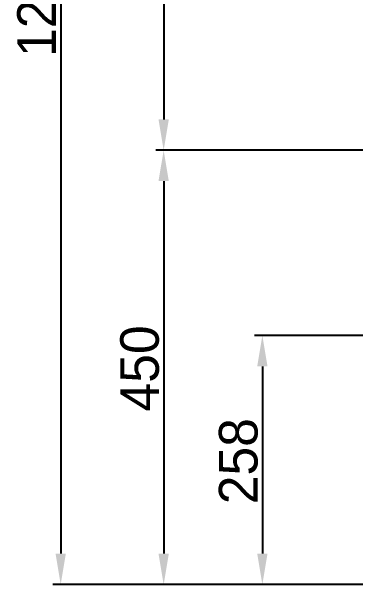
# Model space of a CAD drawing. Header units: millimetres. Extents: x 4086 to 10416, y 123 to 1549.
# Drawn here: x 6843.9 to 6932.9, y 632.1 to 780.5 of the extents above; entities that cross this region are included whole.
import ezdxf

# ---------------------------------------------------------------- set-up
doc = ezdxf.new("R2010")
doc.units = ezdxf.units.MM
doc.layers.add('尺寸标注', color=7, linetype='Continuous')
doc.styles.add('思源黑', font='SourceHanSansCN-Normal.ttf')
doc.dimstyles.new('尺寸标注_1_4比例中六', dxfattribs={"dimtxt": 10, "dimasz": 8, "dimexe": 2, "dimexo": 1.5, "dimgap": 1, "dimtad": 1, "dimdec": 1, "dimlfac": 4, "dimdsep": 46, "dimtxsty": '思源黑', "dimcen": 0.09, "dimadec": 0, "dimazin": 0, "dimtp": 0.01, "dimtm": 0.01, "dimtfac": 1, "dimtdec": 1, "dimtofl": 0, "dimtmove": 0, "dimatfit": 3, "dimfxl": 1, "dimtolj": 1, "dimarcsym": 0})

# ---------------------------------------------------------------- blocks, each defined once
blk = doc.blocks.new('*D781')
at = {"layer": 'Defpoints', "color": 0}
for p in [(6980.28, 696.58), (6908.77, 632.08), (6959.7, 632.08)]:
    blk.add_point(p, dxfattribs=at)
at = {"layer": '尺寸标注', "color": 0, "lineweight": -2}
for p, q in [((6978.78, 696.58), (6906.77, 696.58)), ((6908.77, 688.58), (6908.77, 640.08)), ((6958.2, 632.08), (6906.77, 632.08))]:
    blk.add_line(p, q, dxfattribs=at)
at = {"layer": '尺寸标注', "color": 0}
for points in [[(6910.11, 688.58), (6907.44, 688.58), (6908.77, 696.58)], [(6907.44, 640.08), (6910.11, 640.08), (6908.77, 632.08)]]:
    blk.add_solid(points, dxfattribs=at)
at = {"layer": '尺寸标注', "color": 0, "insert": (6902.6, 664.03), "char_height": 10, "attachment_point": 5, "rotation": 90, "style": '思源黑'}
blk.add_mtext('\\A1;258', dxfattribs=at)
blk = doc.blocks.new('*D782')
at = {"layer": 'Defpoints', "color": 0}
for p in [(7027.22, 744.58), (6883.24, 632.08), (6959.54, 632.08)]:
    blk.add_point(p, dxfattribs=at)
at = {"layer": '尺寸标注', "color": 0, "lineweight": -2}
for p, q in [((7025.72, 744.58), (6881.24, 744.58)), ((6883.24, 736.58), (6883.24, 640.08)), ((6958.04, 632.08), (6881.24, 632.08))]:
    blk.add_line(p, q, dxfattribs=at)
at = {"layer": '尺寸标注', "color": 0}
for points in [[(6884.57, 736.58), (6881.9, 736.58), (6883.24, 744.58)], [(6881.9, 640.08), (6884.57, 640.08), (6883.24, 632.08)]]:
    blk.add_solid(points, dxfattribs=at)
at = {"layer": '尺寸标注', "color": 0, "insert": (6877.06, 688.06), "char_height": 10, "attachment_point": 5, "rotation": 90, "style": '思源黑'}
blk.add_mtext('\\A1;450', dxfattribs=at)
blk = doc.blocks.new('*D783')
at = {"layer": 'Defpoints', "color": 0}
for p in [(7026.39, 897.08), (6883.24, 744.58), (7027.22, 744.58)]:
    blk.add_point(p, dxfattribs=at)
at = {"layer": '尺寸标注', "color": 0, "lineweight": -2}
for p, q in [((7024.89, 897.08), (6881.24, 897.08)), ((6883.24, 889.08), (6883.24, 752.58)), ((7025.72, 744.58), (6881.24, 744.58))]:
    blk.add_line(p, q, dxfattribs=at)
at = {"layer": '尺寸标注', "color": 0}
for points in [[(6884.57, 889.08), (6881.9, 889.08), (6883.24, 897.08)], [(6881.9, 752.58), (6884.57, 752.58), (6883.24, 744.58)]]:
    blk.add_solid(points, dxfattribs=at)
at = {"layer": '尺寸标注', "color": 0, "insert": (6877.06, 820.68), "char_height": 10, "attachment_point": 5, "rotation": 90, "style": '思源黑'}
blk.add_mtext('\\A1;610', dxfattribs=at)
blk = doc.blocks.new('*D785')
at = {"layer": 'Defpoints', "color": 0}
for p in [(7064.45, 945.7), (6856.6, 632.08), (6970.34, 632.08)]:
    blk.add_point(p, dxfattribs=at)
at = {"layer": '尺寸标注', "color": 0, "lineweight": -2}
for p, q in [((7062.95, 945.7), (6854.6, 945.7)), ((6856.6, 937.7), (6856.6, 640.08)), ((6968.84, 632.08), (6854.6, 632.08))]:
    blk.add_line(p, q, dxfattribs=at)
at = {"layer": '尺寸标注', "color": 0}
for points in [[(6857.93, 937.7), (6855.27, 937.7), (6856.6, 945.7)], [(6855.27, 640.08), (6857.93, 640.08), (6856.6, 632.08)]]:
    blk.add_solid(points, dxfattribs=at)
at = {"layer": '尺寸标注', "color": 0, "insert": (6850.42, 789.19), "char_height": 10, "attachment_point": 5, "rotation": 90, "style": '思源黑'}
blk.add_mtext('\\A1;1256.5', dxfattribs=at)

msp = doc.modelspace()

# ---------------------------------------------------------------- dimensions: what is measured, and where the dimension line sits
at = {"layer": '尺寸标注'}
dim = msp.add_linear_dim(base=(6856.601, 632.077), p1=(7064.45, 945.702), p2=(6970.336, 632.077), angle=270, text='1256.5', dimstyle='尺寸标注_1_4比例中六', dxfattribs=at)
dim.commit()
dim.dimension.update_dxf_attribs({"geometry": '*D785', "text_midpoint": (6856.601, 789.195), "dimtype": 160})
for base, p1, p2, picture, middle in [((6883.238, 744.577), (7026.394, 897.077), (7027.223, 744.577), '*D783', (6883.238, 820.681)), ((6883.238, 632.077), (7027.223, 744.577), (6959.538, 632.077), '*D782', (6883.238, 688.059)), ((6908.773, 632.077), (6980.285, 696.577), (6959.701, 632.077), '*D781', (6908.773, 664.034))]:
    dim = msp.add_linear_dim(base=base, p1=p1, p2=p2, angle=270, dimstyle='尺寸标注_1_4比例中六', dxfattribs=at)
    dim.commit()
    dim.dimension.update_dxf_attribs({"geometry": picture, "text_midpoint": middle, "dimtype": 160})

doc.saveas('drawing.dxf')
